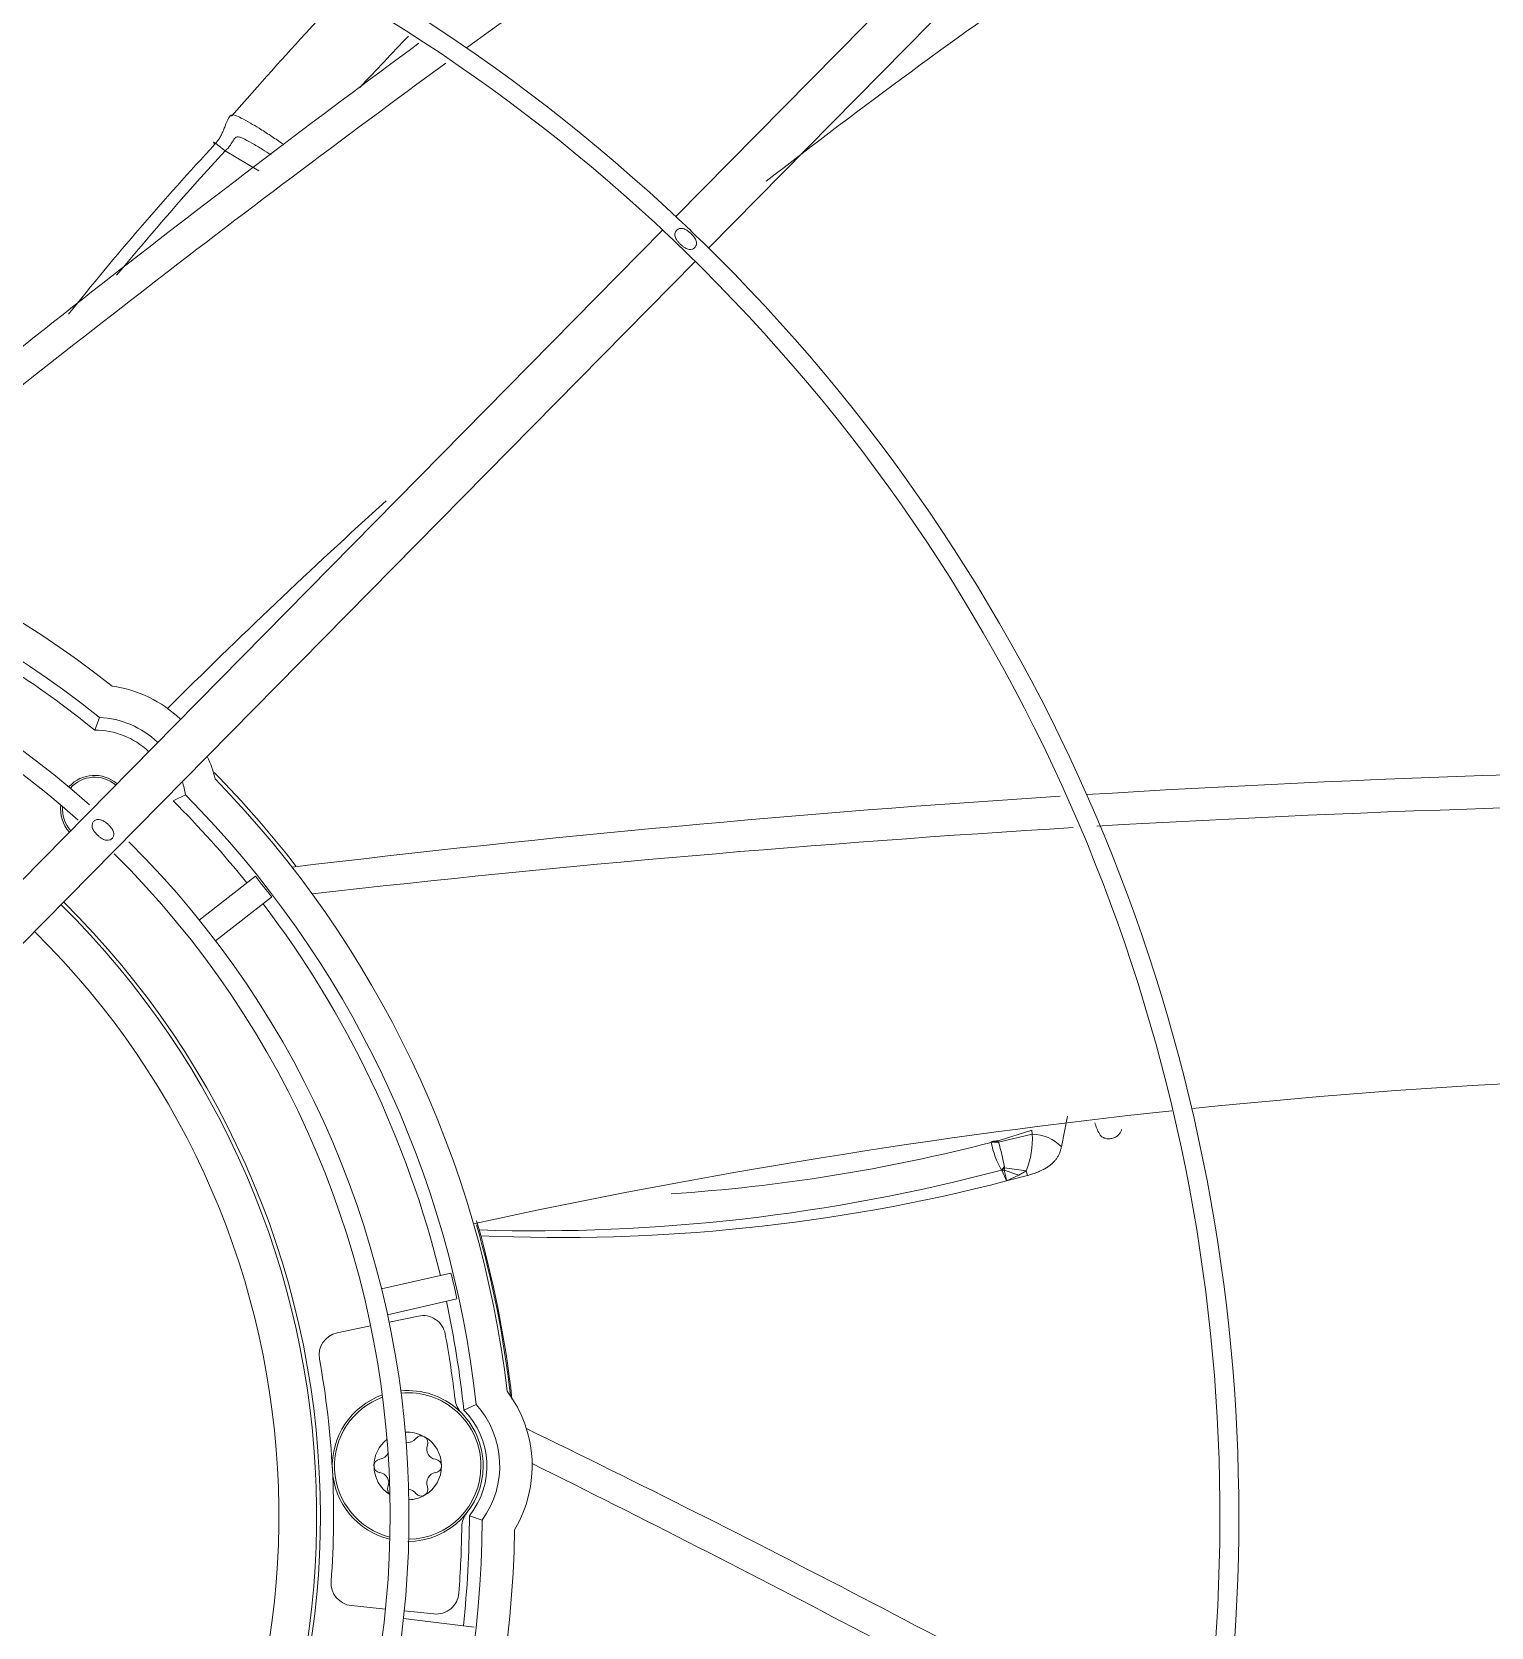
# Model space of a CAD drawing. Header units: millimetres. Extents: x 113490 to 142599, y -20467 to 115.
# Drawn here: x 132563.2 to 132756.7, y -10303.8 to -10092.3 of the extents above; entities that cross this region are included whole.
import ezdxf

# ---------------------------------------------------------------- set-up
doc = ezdxf.new("R2010")
doc.units = ezdxf.units.MM
doc.layers.add('DV3_0', color=7, linetype='Continuous')

msp = doc.modelspace()

# ---------------------------------------------------------------- linework, layer by layer
at = {"layer": 'DV3_0', "color": 7, "linetype": 'Continuous', "lineweight": 15}
for p, q in [((132801.36, -9961.9), (132648.62, -10116.79)), ((132652.94, -10120.95), (132805.66, -9966.08)), ((132588.85, -10108.08), (132593.33, -10110.72)), ((132646.86, -10118.57), (132496.36, -10271.19)), ((132501.28, -10274.75), (132651.19, -10122.73)), ((132571.57, -10184.85), (132572.19, -10183.17)), ((132581.99, -10194.24), (132583.6, -10193.44)), ((132592.88, -10204.23), (132585.44, -10210.05)), ((132595.03, -10206.99), (132587.6, -10212.8)), ((132699.72, -10240.09), (132700.54, -10236.04)), ((132695.85, -10238.41), (132691.38, -10239.46)), ((132690.42, -10239.5), (132690.4, -10239.42)), ((132691.38, -10239.46), (132691.33, -10239.31)), ((132691.39, -10239.5), (132691.38, -10239.46)), ((132691.79, -10243.18), (132692.15, -10242.76)), ((132692.16, -10242.9), (132692.15, -10242.76)), ((132691.83, -10243.21), (132692.16, -10242.9)), ((132691.88, -10243.26), (132691.83, -10243.21)), ((132691.88, -10243.26), (132692.12, -10243.17)), ((132695.04, -10243.26), (132692.16, -10242.9)), ((132695.24, -10243.88), (132692.46, -10244.62)), ((132618.8, -10256.82), (132609.6, -10258.94)), ((132619.59, -10260.23), (132610.39, -10262.35)), ((132603.71, -10264.76), (132608.15, -10263.84)), ((132610.6, -10263.33), (132614.48, -10262.52)), ((132620.5, -10274.99), (132622.14, -10274.23)), ((132621.24, -10288.99), (132622.94, -10289.57)), ((132610.12, -10301.36), (132605.6, -10300.91)), ((132616.55, -10302.01), (132612.6, -10301.61)), ((132621.87, -10303.76), (132612.5, -10302.61))]:
    msp.add_line(p, q, dxfattribs=at)
at = {"layer": 'DV3_0', "color": 7, "linetype": 'Continuous', "lineweight": 20}
for p, q in [((132691.33, -10239.31), (132695.82, -10237.9)), ((132695.82, -10237.9), (132695.85, -10238.41)), ((132690.42, -10239.52), (132690.42, -10239.5)), ((132691.83, -10243.21), (132691.79, -10243.18)), ((132692.46, -10244.62), (132691.88, -10243.26)), ((132692.12, -10243.17), (132694.07, -10243.84)), ((132694.07, -10243.84), (132692.46, -10244.62)), ((132695.04, -10243.26), (132694.07, -10243.84)), ((132695.24, -10243.88), (132695.04, -10243.26))]:
    msp.add_line(p, q, dxfattribs=at)
at = {"layer": 'DV3_0', "color": 7, "linetype": 'Continuous', "lineweight": 15}
for centre, radius, start, end in [((132487.24, -10288.99), 551.5, 15.4775, 74.5225), ((133752.63, -11647.12), 1921.39, 122.74609, 126.08801), ((132487.24, -10288.99), 343.5, 315.6512, 45.622), ((132487.24, -10288.99), 346, 316.5062, 45.3204), ((132487.24, -10288.99), 236, 46.5586, 135.2674), ((132487.24, -10288.99), 233.5, 46.5418, 90), ((133196.25, -10800.46), 872.22, 121.56134, 127.88902), ((133706.82, -11575.64), 1840.9, 126.39449, 129.58672), ((133752.63, -11647.12), 1921.39, 126.18988, 129.21483), ((132889.32, -10386.86), 411.46, 137.1813, 141.3215), ((132899.1, -10392.88), 421.15, 137.4489, 140.4249), ((132487.24, -10288.99), 236, 45.7307, 46.5586), ((132487.24, -10288.99), 233.5, 45.8392, 46.5418), ((132487.24, -10288.99), 236, 45.7088, 45.7307), ((132487.24, -10288.99), 236, 317.0271, 45.7088), ((132487.24, -10288.99), 233.5, 316.4663, 45.8392), ((132487.24, -10288.99), 140, 51.7677, 89.2323), ((132487.24, -10288.99), 135.7, 51.2429, 89.7571), ((133196.25, -10800.46), 872.22, 132.21456, 134.84001), ((132487.24, -10288.99), 126, 48.3991, 135.1791), ((132487.24, -10288.99), 123.5, 48.3006, 90), ((132487.24, -10288.99), 134, 50.9991, 57.2517), ((132571.55, -10195.35), 16.5, 46.3964, 81.8862), ((132571.55, -10195.35), 12.2, 46.7471, 86.9852), ((132571.55, -10195.35), 10.5, 46.9653, 89.8902), ((132571.55, -10195.35), 16.5, 14.1138, 25.142), ((132817.61, -12030.74), 1840.9, 90.07296, 93.56963), ((132571.55, -10195.35), 4.5, 49.0529, 138), ((132571.55, -10195.35), 4.25, 49.2681, 138.9663), ((132571.55, -10195.35), 12.2, 9.0148, 17.4816), ((132487.24, -10288.99), 140.5, 37.8001, 44.5323), ((132487.24, -10288.99), 140, 6.7677, 44.2323), ((132487.24, -10288.99), 134, 38.7483, 45.0009), ((132487.24, -10288.99), 135.7, 6.2429, 44.7571), ((132817.61, -12030.74), 1840.9, 93.67624, 96.85972), ((132571.55, -10195.35), 4.5, 172.604, 221.7492), ((132571.55, -10195.35), 4.25, 174.8173, 221.5341), ((132817.5, -12115.65), 1921.39, 90.02851, 93.37418), ((132817.5, -12115.65), 1921.39, 93.4677, 96.48783), ((132487.24, -10288.99), 126, 318.4756, 45.1616), ((132487.24, -10288.99), 123.5, 317.6348, 45.2819), ((132487.24, -10288.99), 113.75, 318.4247, 45.4011), ((132487.24, -10288.99), 114.25, 0, 45.4011), ((132487.24, -10288.99), 134, 13.7483, 37.2517), ((132807.17, -11102.61), 872.25, 88.82742, 95.92318), ((132807.17, -11102.61), 872.25, 96.10944, 102.2715), ((132695.73, -10243.98), 5.57, 44.234, 88.773), ((132709.21, -10235.69), 5.19, 193.4825, 210.9685), ((132632.98, -10016.98), 229.83, 273.7436, 284.4718), ((132691.02, -10242.43), 3, 83.1052, 101.6036), ((132690.97, -10242.43), 2.96, 81.7265, 100.6224), ((132701.33, -10237.54), 11.08, 190.2785, 210.594), ((132661.61, -10248.16), 31.02, 10.0291, 16.2291), ((132630.03, -10010.5), 240.73, 268.2172, 284.865), ((132633.47, -10016.41), 235.71, 267.3918, 284.4925), ((132691.7, -10242.97), 0.473, 334.4881, 7.6188), ((132487.24, -10288.99), 140.5, 6.3104, 16.1431), ((132487.24, -10288.99), 134, 5.9991, 12.2517), ((132615.09, -10265.46), 3, 10.4277, 101.75), ((132604.32, -10267.7), 3, 101.75, 190.3054), ((132487.24, -10288.99), 133, 6.6363, 10.4277), ((132487.24, -10288.99), 116, 355.6946, 10.3054), ((132613.07, -10282.4), 10, 0, 95.2742), ((132613.07, -10282.4), 16.5, 329.1138, 36.8862), ((132613.07, -10282.4), 10, 109.6905, 256.3095), ((132622.33, -10273.27), 3, 186.6363, 224.568), ((132613.07, -10282.4), 12.2, 324.0148, 41.9852), ((132613.07, -10282.4), 10.5, 321.1098, 44.8902), ((132613.07, -10282.4), 4.48, 90, 94.0175), ((132613.07, -10277.92), 1.36, 261.428, 322.4776), ((132613.07, -10282.4), 4.47, 60, 90), ((132614.86, -10279.3), 0.895, 60, 142.4776), ((132613.07, -10282.4), 4.48, 0, 60), ((132614.86, -10279.3), 0.895, 337.5224, 60), ((131823.29, -11933.2), 1841.3, 60.95292, 64.05747), ((132613.07, -10282.4), 4.48, 127.8113, 180), ((132609.19, -10280.16), 1.36, 277.5224, 338.4565), ((132616.94, -10280.16), 1.36, 157.5224, 262.4776), ((132609.49, -10282.4), 0.895, 97.5224, 180), ((132613.07, -10282.4), 4.47, 180, 238.1887), ((132609.49, -10282.4), 0.895, 180, 262.4776), ((132613.07, -10282.4), 10, 270, 0), ((132613.07, -10282.4), 4.48, 300, 0), ((132616.65, -10282.4), 0.895, 0, 82.4776), ((132616.65, -10282.4), 0.895, 277.5224, 0), ((131777.55, -12004.18), 1921.33, 60.74083, 63.6758), ((132609.19, -10284.63), 1.36, 337.5224, 82.4776), ((132611.28, -10285.5), 0.895, 157.5224, 230.5125), ((132614.86, -10285.5), 0.895, 300, 22.4776), ((132616.94, -10284.63), 1.36, 97.5224, 202.4776), ((132613.07, -10286.87), 1.36, 37.5224, 84.745), ((132613.07, -10282.4), 4.48, 271.9825, 300), ((132614.86, -10285.5), 0.895, 217.5224, 300), ((132487.24, -10288.99), 114.25, 318.4114, 0), ((132623.23, -10290.5), 3, 141.432, 179.3637), ((132487.24, -10288.99), 134, 353.7483, 0.0009), ((132487.24, -10288.99), 135.7, 321.2429, 359.7571), ((132487.24, -10288.99), 140, 321.7677, 359.2323), ((132487.24, -10288.99), 133, 355.5723, 359.3637), ((132605.9, -10297.92), 3, 175.6946, 264.25), ((132616.85, -10299.03), 3, 264.25, 355.5723)]:
    msp.add_arc(centre, radius, start, end, dxfattribs=at)
at = {"layer": 'DV3_0', "color": 7, "linetype": 'Continuous', "lineweight": 20}
for centre, radius, start, end in [((132487.24, -10288.99), 108.75, 318.5638, 45.4011), ((132685.28, -10239.14), 10.59, 337.0766, 3.9275), ((132691.19, -10242.2), 2.89, 87.0676, 105.6955), ((132657.14, -10252.08), 36.1, 11.929, 14.2834), ((132487.24, -10288.99), 140.35, 6.5068, 15.9471), ((132613.07, -10282.4), 9.71, 110.0694, 255.9306), ((132613.07, -10282.4), 9.71, 0, 95.2074), ((132613.07, -10282.4), 9.71, 270.7926, 0)]:
    msp.add_arc(centre, radius, start, end, dxfattribs=at)
at = {"layer": 'DV3_0', "color": 7, "linetype": 'Continuous', "lineweight": 15}
for centre, major_axis in [((132590.76, -10208.11), (13.43, -17.19)), ((132615.24, -10259.44), (4.91, -21.26))]:
    msp.add_ellipse(centre, major_axis=major_axis, ratio=0.186545, start_param=1.490488, end_param=1.651105, dxfattribs=at)
for points, knots in [([(132604.32, -10087.38), (132602.9, -10088.88), (132597.98, -10094.11), (132593.49, -10099.19), (132589.69, -10103.49)], [0.8765408, 0.8765408, 0.8765408, 0.8765408, 0.9116272, 1, 1, 1, 1]), ([(132587.52, -10107.2), (132587.64, -10107.05), (132587.88, -10106.77), (132588.18, -10106.3), (132588.44, -10105.8), (132588.66, -10105.29), (132588.96, -10104.53), (132589.31, -10103.65), (132589.71, -10103.24), (132590.25, -10103.36), (132591.05, -10103.73), (132592.14, -10104.34), (132593.46, -10105.13), (132594.85, -10106.02), (132595.96, -10106.77), (132596.55, -10107.19), (132596.65, -10107.26)], [0, 0, 0, 0, 0.0308823, 0.0618034, 0.0937273, 0.1276085, 0.1643607, 0.2562228, 0.3477186, 0.4000812, 0.475582, 0.5732089, 0.6560123, 0.760322, 0.8589949, 0.8797353, 0.8797353, 0.8797353, 0.8797353]), ([(132587.52, -10107.2), (132587.24, -10106.91), (132587.24, -10106.85), (132587.78, -10107.2), (132588.31, -10107.62), (132588.85, -10108.08)], [0, 0, 0, 0, 0.5, 0.5, 1, 1, 1, 1]), ([(132588.85, -10108.08), (132589.45, -10107.62), (132589.74, -10106.97), (132590.15, -10106.37), (132590.29, -10106.24), (132590.56, -10106.2), (132590.64, -10106.21), (132590.86, -10106.27), (132591.01, -10106.33), (132591.53, -10106.56), (132591.97, -10106.8), (132592.86, -10107.3), (132593.34, -10107.58), (132594.2, -10108.11), (132594.58, -10108.35), (132594.97, -10108.6)], [0, 0, 0, 0, 0.25, 0.25, 0.375, 0.375, 0.4375, 0.4375, 0.5, 0.5, 0.625, 0.625, 0.75, 0.75, 0.850587, 0.850587, 0.850587, 0.850587]), ([(132651.11, -10120.9), (132651.06, -10120.94), (132650.97, -10121.02), (132650.73, -10121.14), (132650.33, -10121.17), (132649.9, -10120.99), (132649.51, -10120.73), (132649.2, -10120.45), (132648.92, -10120.15), (132648.64, -10119.78), (132648.46, -10119.36), (132648.49, -10118.97), (132648.6, -10118.74), (132648.68, -10118.65), (132648.72, -10118.6)], [0, 0, 0, 0, 0.040488, 0.081902, 0.180627, 0.320355, 0.409206, 0.504808, 0.600124, 0.687341, 0.822717, 0.918807, 0.959755, 1, 1, 1, 1]), ([(132648.72, -10118.6), (132648.76, -10118.56), (132648.85, -10118.48), (132649.09, -10118.36), (132649.49, -10118.32), (132649.93, -10118.5), (132650.32, -10118.77), (132650.63, -10119.04), (132650.91, -10119.34), (132651.18, -10119.71), (132651.37, -10120.13), (132651.34, -10120.53), (132651.23, -10120.76), (132651.15, -10120.85), (132651.11, -10120.9)], [0, 0, 0, 0, 0.040529, 0.082096, 0.181604, 0.321297, 0.409637, 0.504692, 0.598943, 0.685714, 0.821727, 0.918717, 0.959765, 1, 1, 1, 1]), ([(132573.87, -10199.23), (132573.82, -10199.27), (132573.73, -10199.35), (132573.49, -10199.46), (132573.09, -10199.5), (132572.65, -10199.32), (132572.26, -10199.05), (132571.85, -10198.7), (132571.44, -10198.24), (132571.2, -10197.71), (132571.22, -10197.32), (132571.33, -10197.09), (132571.41, -10197), (132571.45, -10196.95)], [0, 0, 0, 0, 0.040646, 0.082274, 0.181944, 0.323646, 0.41357, 0.509807, 0.690903, 0.824258, 0.919018, 0.959797, 1, 1, 1, 1]), ([(132571.45, -10196.95), (132571.5, -10196.91), (132571.59, -10196.83), (132571.83, -10196.71), (132572.24, -10196.67), (132572.68, -10196.85), (132573.08, -10197.11), (132573.39, -10197.38), (132573.67, -10197.68), (132573.94, -10198.05), (132574.13, -10198.46), (132574.1, -10198.85), (132573.99, -10199.09), (132573.91, -10199.18), (132573.87, -10199.23)], [0, 0, 0, 0, 0.040717, 0.082601, 0.183674, 0.325225, 0.413967, 0.5088, 0.602375, 0.688214, 0.822702, 0.918959, 0.959862, 1, 1, 1, 1]), ([(132704.76, -10238.37), (132704.81, -10238.49), (132704.98, -10238.71), (132705.37, -10238.95), (132705.87, -10239.05), (132706.41, -10239), (132706.92, -10238.81), (132707.31, -10238.52), (132707.58, -10238.18), (132707.68, -10237.92), (132707.7, -10237.79)], [0, 0, 0, 0, 0.124936, 0.249948, 0.37496, 0.499972, 0.624984, 0.749995, 0.875007, 1, 1, 1, 1]), ([(132695.24, -10243.88), (132695.36, -10243.85), (132695.59, -10243.79), (132695.93, -10243.68), (132696.25, -10243.57), (132696.55, -10243.46), (132696.83, -10243.34), (132697.1, -10243.21), (132697.36, -10243.09), (132697.59, -10242.96), (132697.82, -10242.82), (132698.03, -10242.68), (132698.22, -10242.53), (132698.4, -10242.38), (132698.62, -10242.19), (132698.87, -10241.93), (132699.12, -10241.6), (132699.33, -10241.25), (132699.5, -10240.88), (132699.63, -10240.5), (132699.69, -10240.23), (132699.72, -10240.09)], [0, 0, 0, 0, 0.056641, 0.110783, 0.162557, 0.212098, 0.259543, 0.305035, 0.348719, 0.390746, 0.431269, 0.470446, 0.508434, 0.545395, 0.581486, 0.649318, 0.716602, 0.784371, 0.853612, 0.925225, 1, 1, 1, 1])]:
    msp.add_open_spline(points, degree=3, knots=knots, dxfattribs=at)
msp.add_open_spline([(132606.73, -10099.66), (132608.87, -10097.38), (132611.01, -10095.12), (132613.15, -10092.87)], degree=3, dxfattribs=at)

doc.saveas('drawing.dxf')
